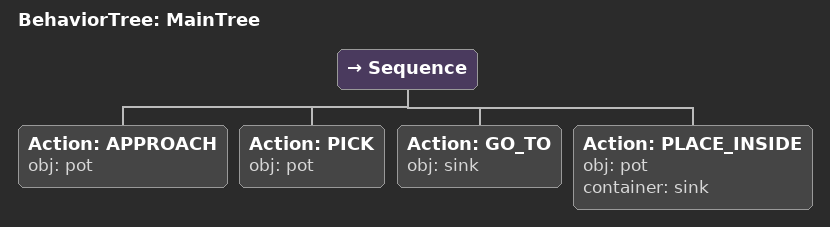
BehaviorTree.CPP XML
<root main_tree_to_execute="MainTree">
  <BehaviorTree ID="MainTree">
    <Sequence>
      <!-- Approach pot -->
      <Action ID="APPROACH" obj="pot" />
      <!-- Pick pot -->
      <Action ID="PICK" obj="pot" />
      <!-- Go to sink -->
      <Action ID="GO_TO" obj="sink" />
      <!-- Place pot inside sink -->
      <Action ID="PLACE_INSIDE" obj="pot" container="sink" />
    </Sequence>
  </BehaviorTree>
</root>
